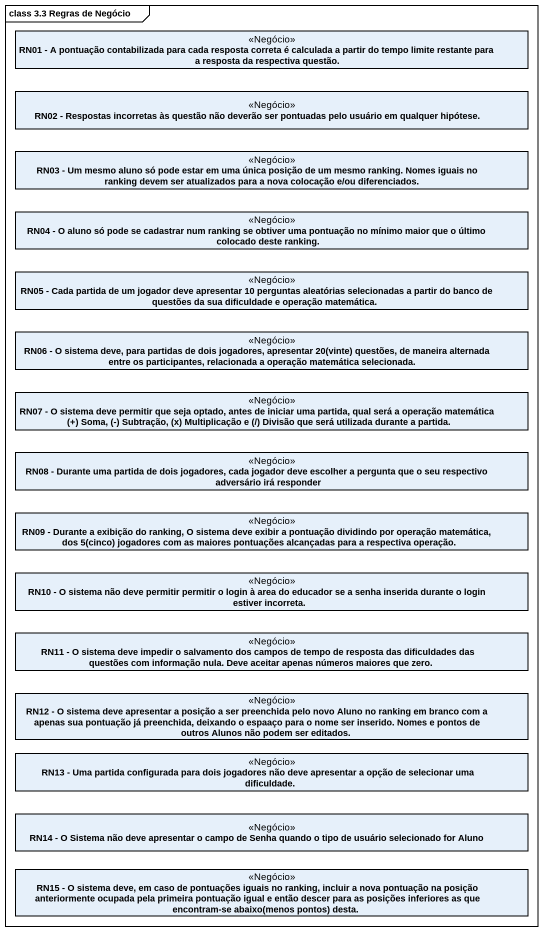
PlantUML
@startuml
mainframe class 3.3 Regras de Negócio
hide circle
hide empty members
class "RN01 - A pontuação contabilizada para cada resposta correta é calculada a partir do tempo limite restante para a resposta da respectiva questão." as RN01_A_pontuação <<Negócio>>
class "RN02 - Respostas incorretas às questão não deverão ser pontuadas pelo usuário em qualquer hipótese." as RN02_Respostas_incorretas <<Negócio>>
class "RN03 - Um mesmo aluno só pode estar em uma única posição de um mesmo ranking. Nomes iguais no ranking devem ser atualizados para a nova colocação e/ou diferenciados." as RN03_Um_mesmo_aluno_só_pode <<Negócio>>
class "RN04 - O aluno só pode se cadastrar num ranking se obtiver uma pontuação no mínimo maior que o último colocado deste ranking." as RN04_O_aluno_só_pode_se <<Negócio>>
class "RN05 - Cada partida de um jogador deve apresentar 10 perguntas aleatórias selecionadas a partir do banco de questões da sua dificuldade e operação matemática." as RN05_Cada_partida_de_um <<Negócio>>
class "RN06 - O sistema deve, para partidas de dois jogadores, apresentar 20(vinte) questões, de maneira alternada entre os participantes, relacionada a operação matemática selecionada." as RN06_O_sistema_deve_para <<Negócio>>
class "RN07 - O sistema deve permitir que seja optado, antes de iniciar uma partida, qual será a operação matemática (+) Soma, (-) Subtração, (x) Multiplicação e (/) Divisão que será utilizada durante a partida." as RN07_O_sistema_deve <<Negócio>>
class "RN08 - Durante uma partida de dois jogadores, cada jogador deve escolher a pergunta que o seu respectivo adversário irá responder" as RN08_Durante_uma_partida_de <<Negócio>>
class "RN09 - Durante a exibição do ranking, O sistema deve exibir a pontuação dividindo por operação matemática, dos 5(cinco) jogadores com as maiores pontuações alcançadas para a respectiva operação." as RN09_Durante_a_exibição_do <<Negócio>>
class "RN10 - O sistema não deve permitir permitir o login à area do educador se a senha inserida durante o login estiver incorreta." as RN10_O_sistema_não_deve <<Negócio>>
class "RN11 - O sistema deve impedir o salvamento dos campos de tempo de resposta das dificuldades das questões com informação nula. Deve aceitar apenas números maiores que zero." as RN11_O_sistema_deve_impedir <<Negócio>>
class "RN12 - O sistema deve apresentar a posição a ser preenchida pelo novo Aluno no ranking em branco com a apenas sua pontuação já preenchida, deixando o espaaço para o nome ser inserido. Nomes e pontos de outros Alunos não podem ser editados." as RN12_O_sistema_deve <<Negócio>>
class "RN13 - Uma partida configurada para dois jogadores não deve apresentar a opção de selecionar uma dificuldade." as RN13_Uma_partida <<Negócio>>
class "RN14 - O Sistema não deve apresentar o campo de Senha quando o tipo de usuário selecionado for Aluno" as RN14_O_Sistema_não_deve <<Negócio>>
class "RN15 - O sistema deve, em caso de pontuações iguais no ranking, incluir a nova pontuação na posição anteriormente ocupada pela primeira pontuação igual e então descer para as posições inferiores as que encontram-se abaixo(menos pontos) desta." as RN15_O_sistema_deve_em_caso <<Negócio>>
@enduml
